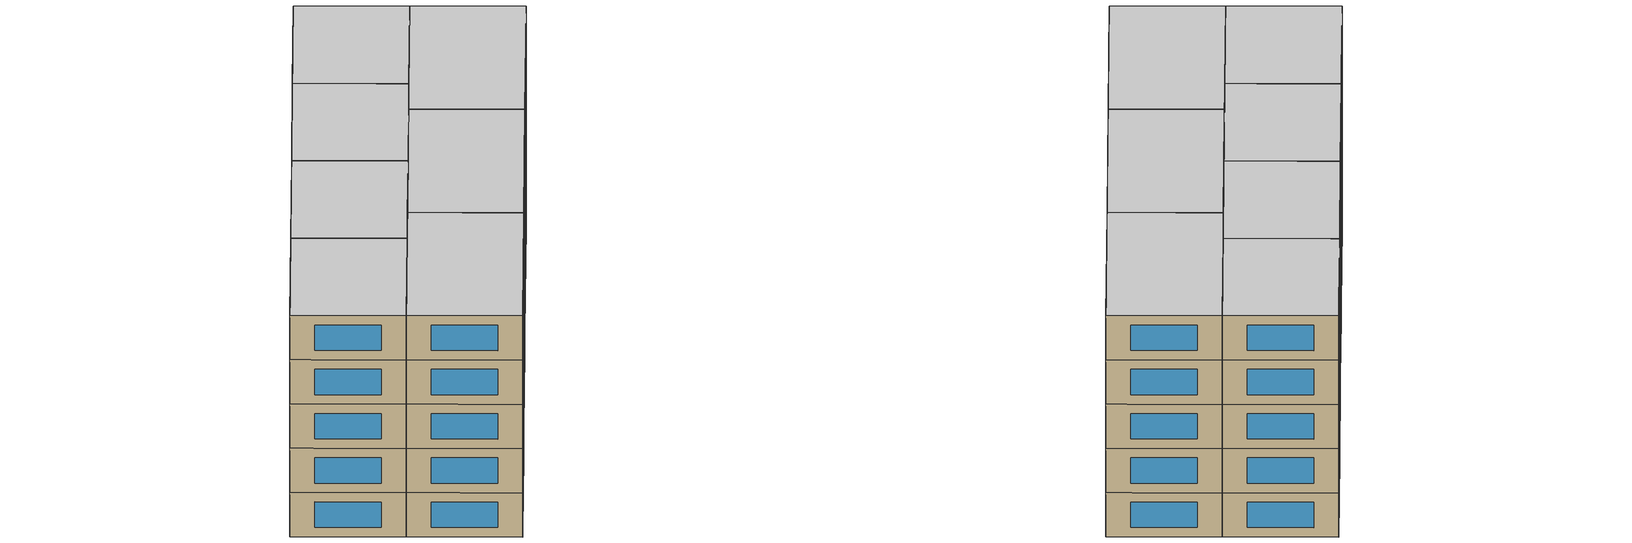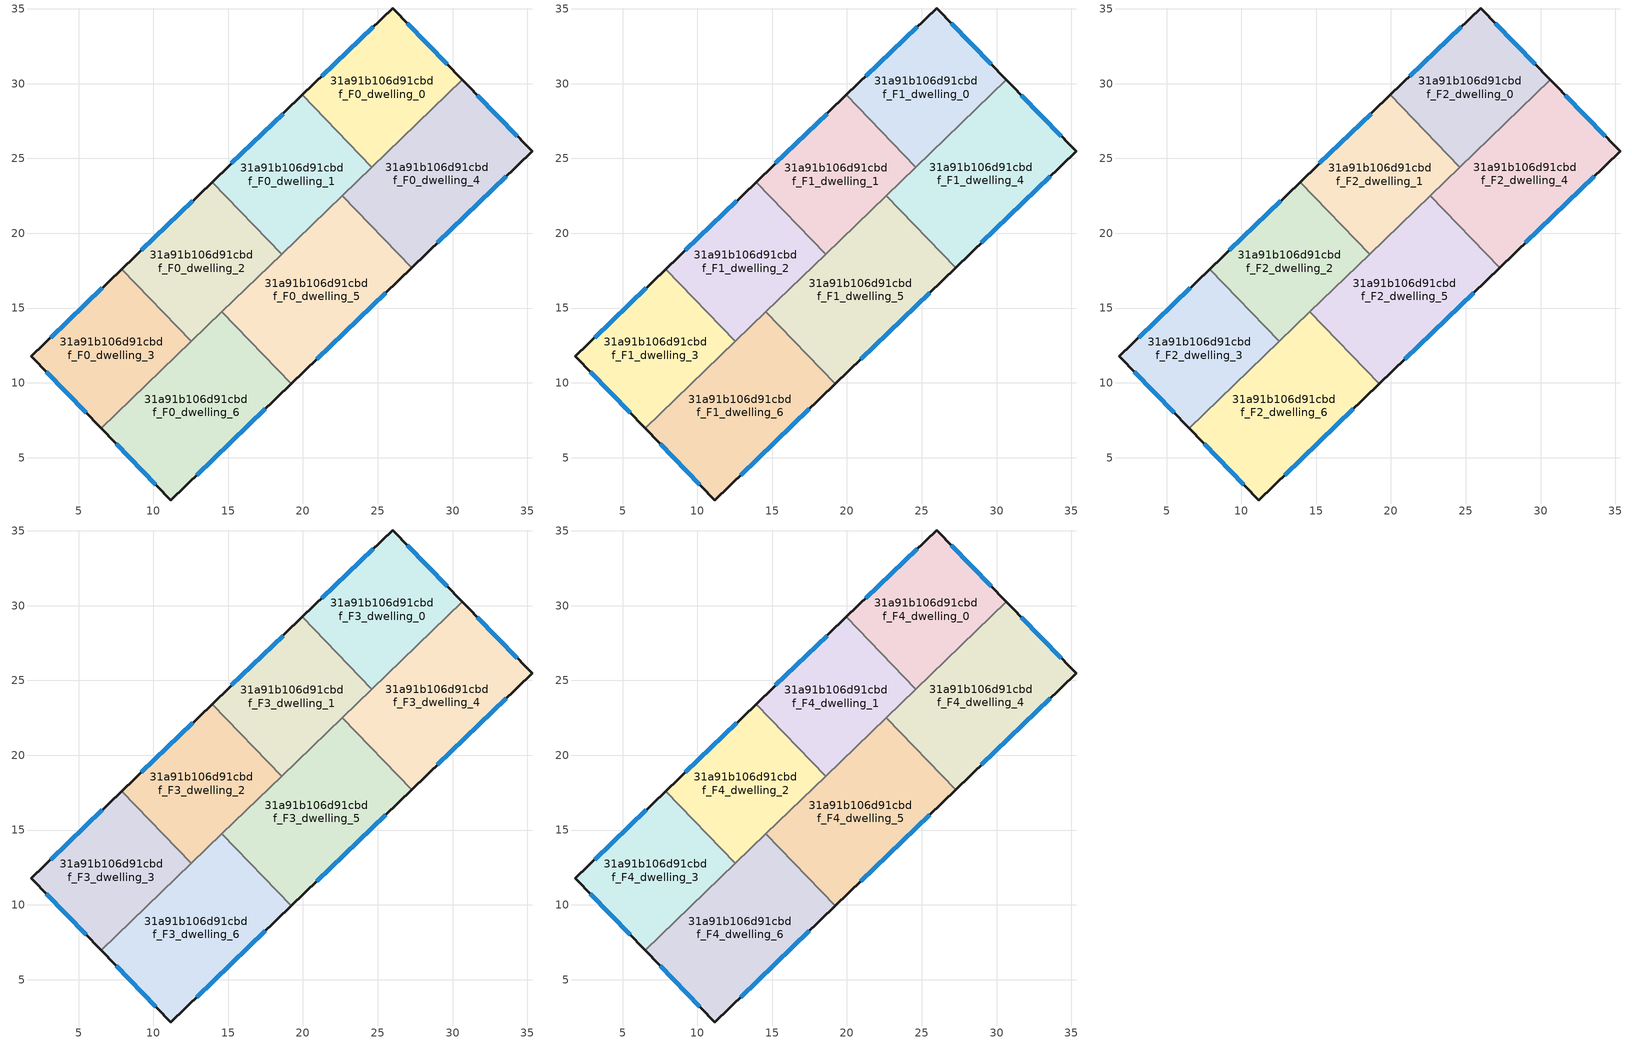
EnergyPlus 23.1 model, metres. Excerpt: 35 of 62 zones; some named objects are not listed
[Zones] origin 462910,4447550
31a91b106d91cbdf_F0_dwelling_0
 floor ground (EU_floor_Construction): 25.99,35.06 30.66,30.26 24.61,24.43 19.96,29.25 z0
 wall outside (EU_wall_Construction): 30.66,30.26 25.99,35.06 19.96,29.25 z0:3
 wall to 31a91b106d91cbdf_F0_dwelling_1 (EU_wall_Construction): 19.96,29.25 24.61,24.43 z0:3
 wall to 31a91b106d91cbdf_F0_dwelling_4 (EU_wall_Construction): 24.61,24.43 30.66,30.26 z0:3
 window (EU_Window_Construction): 29.66,31.29 26.99,34.03 / 24.7,33.81 21.25,30.49 z0.64:2.36
31a91b106d91cbdf_F0_dwelling_1
 floor ground (EU_floor_Construction): 19.96,29.25 24.61,24.43 18.57,18.61 13.92,23.42 z0
 wall outside (EU_wall_Construction): 19.96,29.25 13.92,23.42 z0:3
 wall to 31a91b106d91cbdf_F0_dwelling_2 (EU_wall_Construction): 13.92,23.42 18.57,18.61 z0:3
 wall to 31a91b106d91cbdf_F0_dwelling_5 (EU_wall_Construction): 18.57,18.61 22.61,22.51 z0:3
 wall to 31a91b106d91cbdf_F0_dwelling_4 (EU_wall_Construction): 22.61,22.51 24.61,24.43 z0:3
 window (EU_Window_Construction): 18.67,28 15.21,24.67 z0.64:2.36
31a91b106d91cbdf_F0_dwelling_2
 floor ground (EU_floor_Construction): 13.92,23.42 18.57,18.61 12.53,12.78 7.88,17.6 z0
 wall outside (EU_wall_Construction): 13.92,23.42 7.88,17.6 z0:3
 wall to 31a91b106d91cbdf_F0_dwelling_3 (EU_wall_Construction): 7.88,17.6 12.53,12.78 z0:3
 wall to 31a91b106d91cbdf_F0_dwelling_6 (EU_wall_Construction): 12.53,12.78 14.56,14.74 z0:3
 wall to 31a91b106d91cbdf_F0_dwelling_5 (EU_wall_Construction): 14.56,14.74 18.57,18.61 z0:3
 window (EU_Window_Construction): 12.63,22.18 9.18,18.85 z0.64:2.36
31a91b106d91cbdf_F0_dwelling_3
 floor ground (EU_floor_Construction): 7.88,17.6 12.53,12.78 6.5,6.97 1.84,11.77 z0
 wall outside (EU_wall_Construction): 7.88,17.6 1.84,11.77 6.5,6.97 z0:3
 wall to 31a91b106d91cbdf_F0_dwelling_6 (EU_wall_Construction): 6.5,6.97 12.53,12.78 z0:3
 window (EU_Window_Construction): 2.84,10.74 5.5,8 / 6.59,16.35 3.13,13.02 z0.64:2.36
31a91b106d91cbdf_F0_dwelling_4
 floor ground (EU_floor_Construction): 30.66,30.26 35.32,25.47 27.26,17.69 22.61,22.51 z0
 wall outside (EU_wall_Construction): 27.26,17.69 35.32,25.47 30.66,30.26 z0:3
 wall to 31a91b106d91cbdf_F0_dwelling_5 (EU_wall_Construction): 22.61,22.51 27.26,17.69 z0:3
 window (EU_Window_Construction): 34.32,26.5 31.65,29.24 / 28.99,19.36 33.6,23.8 z0.64:2.36
31a91b106d91cbdf_F0_dwelling_5
 floor ground (EU_floor_Construction): 22.61,22.51 27.26,17.69 19.21,9.92 14.56,14.74 z0
 wall outside (EU_wall_Construction): 19.21,9.92 27.26,17.69 z0:3
 wall to 31a91b106d91cbdf_F0_dwelling_6 (EU_wall_Construction): 14.56,14.74 19.21,9.92 z0:3
 window (EU_Window_Construction): 20.93,11.59 25.54,16.03 z0.64:2.36
31a91b106d91cbdf_F0_dwelling_6
 floor ground (EU_floor_Construction): 14.56,14.74 19.21,9.92 11.16,2.17 6.5,6.97 z0
 wall outside (EU_wall_Construction): 6.5,6.97 11.16,2.17 19.21,9.92 z0:3
 window (EU_Window_Construction): 12.89,3.83 17.49,8.26 / 7.5,5.94 10.17,3.19 z0.64:2.36
31a91b106d91cbdf_F1_dwelling_0
 floor to 31a91b106d91cbdf_F0_dwelling_0 (EU_floor_Construction): 25.99,35.06 30.66,30.26 24.61,24.43 19.96,29.25 z3
 wall outside (EU_wall_Construction): 30.66,30.26 25.99,35.06 19.96,29.25 z3:6
 wall to 31a91b106d91cbdf_F1_dwelling_1 (EU_wall_Construction): 19.96,29.25 24.61,24.43 z3:6
 wall to 31a91b106d91cbdf_F1_dwelling_4 (EU_wall_Construction): 24.61,24.43 30.66,30.26 z3:6
 window (EU_Window_Construction): 29.66,31.29 26.99,34.03 / 24.7,33.81 21.25,30.49 z3.64:5.36
31a91b106d91cbdf_F1_dwelling_1
 floor to 31a91b106d91cbdf_F0_dwelling_1 (EU_floor_Construction): 19.96,29.25 24.61,24.43 18.57,18.61 13.92,23.42 z3
 wall outside (EU_wall_Construction): 19.96,29.25 13.92,23.42 z3:6
 wall to 31a91b106d91cbdf_F1_dwelling_2 (EU_wall_Construction): 13.92,23.42 18.57,18.61 z3:6
 wall to 31a91b106d91cbdf_F1_dwelling_5 (EU_wall_Construction): 18.57,18.61 22.61,22.51 z3:6
 wall to 31a91b106d91cbdf_F1_dwelling_4 (EU_wall_Construction): 22.61,22.51 24.61,24.43 z3:6
 window (EU_Window_Construction): 18.67,28 15.21,24.67 z3.64:5.36
31a91b106d91cbdf_F1_dwelling_2
 floor to 31a91b106d91cbdf_F0_dwelling_2 (EU_floor_Construction): 13.92,23.42 18.57,18.61 12.53,12.78 7.88,17.6 z3
 wall outside (EU_wall_Construction): 13.92,23.42 7.88,17.6 z3:6
 wall to 31a91b106d91cbdf_F1_dwelling_3 (EU_wall_Construction): 7.88,17.6 12.53,12.78 z3:6
 wall to 31a91b106d91cbdf_F1_dwelling_6 (EU_wall_Construction): 12.53,12.78 14.56,14.74 z3:6
 wall to 31a91b106d91cbdf_F1_dwelling_5 (EU_wall_Construction): 14.56,14.74 18.57,18.61 z3:6
 window (EU_Window_Construction): 12.63,22.18 9.18,18.85 z3.64:5.36
31a91b106d91cbdf_F1_dwelling_3
 floor to 31a91b106d91cbdf_F0_dwelling_3 (EU_floor_Construction): 7.88,17.6 12.53,12.78 6.5,6.97 1.84,11.77 z3
 wall outside (EU_wall_Construction): 7.88,17.6 1.84,11.77 6.5,6.97 z3:6
 wall to 31a91b106d91cbdf_F1_dwelling_6 (EU_wall_Construction): 6.5,6.97 12.53,12.78 z3:6
 window (EU_Window_Construction): 2.84,10.74 5.5,8 / 6.59,16.35 3.13,13.02 z3.64:5.36
31a91b106d91cbdf_F1_dwelling_4
 floor to 31a91b106d91cbdf_F0_dwelling_4 (EU_floor_Construction): 30.66,30.26 35.32,25.47 27.26,17.69 22.61,22.51 z3
 wall outside (EU_wall_Construction): 27.26,17.69 35.32,25.47 30.66,30.26 z3:6
 wall to 31a91b106d91cbdf_F1_dwelling_5 (EU_wall_Construction): 22.61,22.51 27.26,17.69 z3:6
 window (EU_Window_Construction): 34.32,26.5 31.65,29.24 / 28.99,19.36 33.6,23.8 z3.64:5.36
31a91b106d91cbdf_F1_dwelling_5
 floor to 31a91b106d91cbdf_F0_dwelling_5 (EU_floor_Construction): 22.61,22.51 27.26,17.69 19.21,9.92 14.56,14.74 z3
 wall outside (EU_wall_Construction): 19.21,9.92 27.26,17.69 z3:6
 wall to 31a91b106d91cbdf_F1_dwelling_6 (EU_wall_Construction): 14.56,14.74 19.21,9.92 z3:6
 window (EU_Window_Construction): 20.93,11.59 25.54,16.03 z3.64:5.36
31a91b106d91cbdf_F1_dwelling_6
 floor to 31a91b106d91cbdf_F0_dwelling_6 (EU_floor_Construction): 14.56,14.74 19.21,9.92 11.16,2.17 6.5,6.97 z3
 wall outside (EU_wall_Construction): 6.5,6.97 11.16,2.17 19.21,9.92 z3:6
 window (EU_Window_Construction): 12.89,3.83 17.49,8.26 / 7.5,5.94 10.17,3.19 z3.64:5.36
31a91b106d91cbdf_F2_dwelling_0
 floor to 31a91b106d91cbdf_F1_dwelling_0 (EU_floor_Construction): 25.99,35.06 30.66,30.26 24.61,24.43 19.96,29.25 z6
 wall outside (EU_wall_Construction): 30.66,30.26 25.99,35.06 19.96,29.25 z6:9
 wall to 31a91b106d91cbdf_F2_dwelling_1 (EU_wall_Construction): 19.96,29.25 24.61,24.43 z6:9
 wall to 31a91b106d91cbdf_F2_dwelling_4 (EU_wall_Construction): 24.61,24.43 30.66,30.26 z6:9
 window (EU_Window_Construction): 29.66,31.29 26.99,34.03 / 24.7,33.81 21.25,30.49 z6.64:8.36
31a91b106d91cbdf_F2_dwelling_1
 floor to 31a91b106d91cbdf_F1_dwelling_1 (EU_floor_Construction): 19.96,29.25 24.61,24.43 18.57,18.61 13.92,23.42 z6
 wall outside (EU_wall_Construction): 19.96,29.25 13.92,23.42 z6:9
 wall to 31a91b106d91cbdf_F2_dwelling_2 (EU_wall_Construction): 13.92,23.42 18.57,18.61 z6:9
 wall to 31a91b106d91cbdf_F2_dwelling_5 (EU_wall_Construction): 18.57,18.61 22.61,22.51 z6:9
 wall to 31a91b106d91cbdf_F2_dwelling_4 (EU_wall_Construction): 22.61,22.51 24.61,24.43 z6:9
 window (EU_Window_Construction): 18.67,28 15.21,24.67 z6.64:8.36
31a91b106d91cbdf_F2_dwelling_2
 floor to 31a91b106d91cbdf_F1_dwelling_2 (EU_floor_Construction): 13.92,23.42 18.57,18.61 12.53,12.78 7.88,17.6 z6
 wall outside (EU_wall_Construction): 13.92,23.42 7.88,17.6 z6:9
 wall to 31a91b106d91cbdf_F2_dwelling_3 (EU_wall_Construction): 7.88,17.6 12.53,12.78 z6:9
 wall to 31a91b106d91cbdf_F2_dwelling_6 (EU_wall_Construction): 12.53,12.78 14.56,14.74 z6:9
 wall to 31a91b106d91cbdf_F2_dwelling_5 (EU_wall_Construction): 14.56,14.74 18.57,18.61 z6:9
 window (EU_Window_Construction): 12.63,22.18 9.18,18.85 z6.64:8.36
31a91b106d91cbdf_F2_dwelling_3
 floor to 31a91b106d91cbdf_F1_dwelling_3 (EU_floor_Construction): 7.88,17.6 12.53,12.78 6.5,6.97 1.84,11.77 z6
 wall outside (EU_wall_Construction): 7.88,17.6 1.84,11.77 6.5,6.97 z6:9
 wall to 31a91b106d91cbdf_F2_dwelling_6 (EU_wall_Construction): 6.5,6.97 12.53,12.78 z6:9
 window (EU_Window_Construction): 2.84,10.74 5.5,8 / 6.59,16.35 3.13,13.02 z6.64:8.36
31a91b106d91cbdf_F2_dwelling_4
 floor to 31a91b106d91cbdf_F1_dwelling_4 (EU_floor_Construction): 30.66,30.26 35.32,25.47 27.26,17.69 22.61,22.51 z6
 wall outside (EU_wall_Construction): 27.26,17.69 35.32,25.47 30.66,30.26 z6:9
 wall to 31a91b106d91cbdf_F2_dwelling_5 (EU_wall_Construction): 22.61,22.51 27.26,17.69 z6:9
 window (EU_Window_Construction): 34.32,26.5 31.65,29.24 / 28.99,19.36 33.6,23.8 z6.64:8.36
31a91b106d91cbdf_F2_dwelling_5
 floor to 31a91b106d91cbdf_F1_dwelling_5 (EU_floor_Construction): 22.61,22.51 27.26,17.69 19.21,9.92 14.56,14.74 z6
 wall outside (EU_wall_Construction): 19.21,9.92 27.26,17.69 z6:9
 wall to 31a91b106d91cbdf_F2_dwelling_6 (EU_wall_Construction): 14.56,14.74 19.21,9.92 z6:9
 window (EU_Window_Construction): 20.93,11.59 25.54,16.03 z6.64:8.36
31a91b106d91cbdf_F2_dwelling_6
 floor to 31a91b106d91cbdf_F1_dwelling_6 (EU_floor_Construction): 14.56,14.74 19.21,9.92 11.16,2.17 6.5,6.97 z6
 wall outside (EU_wall_Construction): 6.5,6.97 11.16,2.17 19.21,9.92 z6:9
 window (EU_Window_Construction): 12.89,3.83 17.49,8.26 / 7.5,5.94 10.17,3.19 z6.64:8.36
31a91b106d91cbdf_F3_dwelling_0
 floor to 31a91b106d91cbdf_F2_dwelling_0 (EU_floor_Construction): 25.99,35.06 30.66,30.26 24.61,24.43 19.96,29.25 z9
 wall outside (EU_wall_Construction): 30.66,30.26 25.99,35.06 19.96,29.25 z9:12
 wall to 31a91b106d91cbdf_F3_dwelling_1 (EU_wall_Construction): 19.96,29.25 24.61,24.43 z9:12
 wall to 31a91b106d91cbdf_F3_dwelling_4 (EU_wall_Construction): 24.61,24.43 30.66,30.26 z9:12
 window (EU_Window_Construction): 29.66,31.29 26.99,34.03 / 24.7,33.81 21.25,30.49 z9.64:11.36
31a91b106d91cbdf_F3_dwelling_1
 floor to 31a91b106d91cbdf_F2_dwelling_1 (EU_floor_Construction): 19.96,29.25 24.61,24.43 18.57,18.61 13.92,23.42 z9
 wall outside (EU_wall_Construction): 19.96,29.25 13.92,23.42 z9:12
 wall to 31a91b106d91cbdf_F3_dwelling_2 (EU_wall_Construction): 13.92,23.42 18.57,18.61 z9:12
 wall to 31a91b106d91cbdf_F3_dwelling_5 (EU_wall_Construction): 18.57,18.61 22.61,22.51 z9:12
 wall to 31a91b106d91cbdf_F3_dwelling_4 (EU_wall_Construction): 22.61,22.51 24.61,24.43 z9:12
 window (EU_Window_Construction): 18.67,28 15.21,24.67 z9.64:11.36
31a91b106d91cbdf_F3_dwelling_2
 floor to 31a91b106d91cbdf_F2_dwelling_2 (EU_floor_Construction): 13.92,23.42 18.57,18.61 12.53,12.78 7.88,17.6 z9
 wall outside (EU_wall_Construction): 13.92,23.42 7.88,17.6 z9:12
 wall to 31a91b106d91cbdf_F3_dwelling_3 (EU_wall_Construction): 7.88,17.6 12.53,12.78 z9:12
 wall to 31a91b106d91cbdf_F3_dwelling_6 (EU_wall_Construction): 12.53,12.78 14.56,14.74 z9:12
 wall to 31a91b106d91cbdf_F3_dwelling_5 (EU_wall_Construction): 14.56,14.74 18.57,18.61 z9:12
 window (EU_Window_Construction): 12.63,22.18 9.18,18.85 z9.64:11.36
31a91b106d91cbdf_F3_dwelling_3
 floor to 31a91b106d91cbdf_F2_dwelling_3 (EU_floor_Construction): 7.88,17.6 12.53,12.78 6.5,6.97 1.84,11.77 z9
 wall outside (EU_wall_Construction): 7.88,17.6 1.84,11.77 6.5,6.97 z9:12
 wall to 31a91b106d91cbdf_F3_dwelling_6 (EU_wall_Construction): 6.5,6.97 12.53,12.78 z9:12
 window (EU_Window_Construction): 2.84,10.74 5.5,8 / 6.59,16.35 3.13,13.02 z9.64:11.36
31a91b106d91cbdf_F3_dwelling_4
 floor to 31a91b106d91cbdf_F2_dwelling_4 (EU_floor_Construction): 30.66,30.26 35.32,25.47 27.26,17.69 22.61,22.51 z9
 wall outside (EU_wall_Construction): 27.26,17.69 35.32,25.47 30.66,30.26 z9:12
 wall to 31a91b106d91cbdf_F3_dwelling_5 (EU_wall_Construction): 22.61,22.51 27.26,17.69 z9:12
 window (EU_Window_Construction): 34.32,26.5 31.65,29.24 / 28.99,19.36 33.6,23.8 z9.64:11.36
31a91b106d91cbdf_F3_dwelling_5
 floor to 31a91b106d91cbdf_F2_dwelling_5 (EU_floor_Construction): 22.61,22.51 27.26,17.69 19.21,9.92 14.56,14.74 z9
 wall outside (EU_wall_Construction): 19.21,9.92 27.26,17.69 z9:12
 wall to 31a91b106d91cbdf_F3_dwelling_6 (EU_wall_Construction): 14.56,14.74 19.21,9.92 z9:12
 window (EU_Window_Construction): 20.93,11.59 25.54,16.03 z9.64:11.36
31a91b106d91cbdf_F3_dwelling_6
 floor to 31a91b106d91cbdf_F2_dwelling_6 (EU_floor_Construction): 14.56,14.74 19.21,9.92 11.16,2.17 6.5,6.97 z9
 wall outside (EU_wall_Construction): 6.5,6.97 11.16,2.17 19.21,9.92 z9:12
 window (EU_Window_Construction): 12.89,3.83 17.49,8.26 / 7.5,5.94 10.17,3.19 z9.64:11.36
31a91b106d91cbdf_F4_dwelling_0
 floor to 31a91b106d91cbdf_F3_dwelling_0 (EU_floor_Construction): 25.99,35.06 30.66,30.26 24.61,24.43 19.96,29.25 z12
 wall outside (EU_wall_Construction): 30.66,30.26 25.99,35.06 19.96,29.25 z12:15
 wall to 31a91b106d91cbdf_F4_dwelling_1 (EU_wall_Construction): 19.96,29.25 24.61,24.43 z12:15
 wall to 31a91b106d91cbdf_F4_dwelling_4 (EU_wall_Construction): 24.61,24.43 30.66,30.26 z12:15
 window (EU_Window_Construction): 29.66,31.29 26.99,34.03 / 24.7,33.81 21.25,30.49 z12.64:14.36
 ceiling to 31a91b106d91cbdf_F5_dwelling_0 (EU_floor_Construction): 30.66,30.26 25.99,35.06 19.96,29.25 24.61,24.43 z15
31a91b106d91cbdf_F4_dwelling_1
 floor to 31a91b106d91cbdf_F3_dwelling_1 (EU_floor_Construction): 19.96,29.25 24.61,24.43 18.57,18.61 13.92,23.42 z12
 wall outside (EU_wall_Construction): 19.96,29.25 13.92,23.42 z12:15
 wall to 31a91b106d91cbdf_F4_dwelling_2 (EU_wall_Construction): 13.92,23.42 18.57,18.61 z12:15
 wall to 31a91b106d91cbdf_F4_dwelling_5 (EU_wall_Construction): 18.57,18.61 22.61,22.51 z12:15
 wall to 31a91b106d91cbdf_F4_dwelling_4 (EU_wall_Construction): 22.61,22.51 24.61,24.43 z12:15
 window (EU_Window_Construction): 18.67,28 15.21,24.67 z12.64:14.36
 ceiling to 31a91b106d91cbdf_F5_dwelling_1 (EU_floor_Construction): 24.61,24.43 19.96,29.25 13.92,23.42 18.57,18.61 z15
31a91b106d91cbdf_F4_dwelling_2
 floor to 31a91b106d91cbdf_F3_dwelling_2 (EU_floor_Construction): 13.92,23.42 18.57,18.61 12.53,12.78 7.88,17.6 z12
 wall outside (EU_wall_Construction): 13.92,23.42 7.88,17.6 z12:15
 wall to 31a91b106d91cbdf_F4_dwelling_3 (EU_wall_Construction): 7.88,17.6 12.53,12.78 z12:15
 wall to 31a91b106d91cbdf_F4_dwelling_6 (EU_wall_Construction): 12.53,12.78 14.56,14.74 z12:15
 wall to 31a91b106d91cbdf_F4_dwelling_5 (EU_wall_Construction): 14.56,14.74 18.57,18.61 z12:15
 window (EU_Window_Construction): 12.63,22.18 9.18,18.85 z12.64:14.36
 ceiling to 31a91b106d91cbdf_F5_dwelling_2 (EU_floor_Construction): 18.57,18.61 13.92,23.42 7.88,17.6 12.53,12.78 z15
31a91b106d91cbdf_F4_dwelling_3
 floor to 31a91b106d91cbdf_F3_dwelling_3 (EU_floor_Construction): 7.88,17.6 12.53,12.78 6.5,6.97 1.84,11.77 z12
 wall outside (EU_wall_Construction): 7.88,17.6 1.84,11.77 6.5,6.97 z12:15
 wall to 31a91b106d91cbdf_F4_dwelling_6 (EU_wall_Construction): 6.5,6.97 12.53,12.78 z12:15
 window (EU_Window_Construction): 2.84,10.74 5.5,8 / 6.59,16.35 3.13,13.02 z12.64:14.36
 ceiling to 31a91b106d91cbdf_F5_dwelling_3 (EU_floor_Construction): 12.53,12.78 7.88,17.6 1.84,11.77 6.5,6.97 z15
31a91b106d91cbdf_F4_dwelling_4
 floor to 31a91b106d91cbdf_F3_dwelling_4 (EU_floor_Construction): 30.66,30.26 35.32,25.47 27.26,17.69 22.61,22.51 z12
 wall outside (EU_wall_Construction): 27.26,17.69 35.32,25.47 30.66,30.26 z12:15
 wall to 31a91b106d91cbdf_F4_dwelling_5 (EU_wall_Construction): 22.61,22.51 27.26,17.69 z12:15
 window (EU_Window_Construction): 34.32,26.5 31.65,29.24 / 28.99,19.36 33.6,23.8 z12.64:14.36
 ceiling to 31a91b106d91cbdf_F5_dwelling_4 (EU_floor_Construction): 35.32,25.47 30.66,30.26 22.61,22.51 27.26,17.69 z15
31a91b106d91cbdf_F4_dwelling_5
 floor to 31a91b106d91cbdf_F3_dwelling_5 (EU_floor_Construction): 22.61,22.51 27.26,17.69 19.21,9.92 14.56,14.74 z12
 wall outside (EU_wall_Construction): 19.21,9.92 27.26,17.69 z12:15
 wall to 31a91b106d91cbdf_F4_dwelling_6 (EU_wall_Construction): 14.56,14.74 19.21,9.92 z12:15
 window (EU_Window_Construction): 20.93,11.59 25.54,16.03 z12.64:14.36
 ceiling to 31a91b106d91cbdf_F5_dwelling_5 (EU_floor_Construction): 27.26,17.69 22.61,22.51 14.56,14.74 19.21,9.92 z15
31a91b106d91cbdf_F4_dwelling_6
 floor to 31a91b106d91cbdf_F3_dwelling_6 (EU_floor_Construction): 14.56,14.74 19.21,9.92 11.16,2.17 6.5,6.97 z12
 wall outside (EU_wall_Construction): 6.5,6.97 11.16,2.17 19.21,9.92 z12:15
 window (EU_Window_Construction): 12.89,3.83 17.49,8.26 / 7.5,5.94 10.17,3.19 z12.64:14.36
 ceiling to 31a91b106d91cbdf_F5_dwelling_6 (EU_floor_Construction): 19.21,9.92 14.56,14.74 6.5,6.97 11.16,2.17 z15
[Building]
EU S2 Campaign: North Axis=0; Terrain=City; Solar Distribution=FullExterior
[Site:Location]
Yerevan-Zvartnots.Intl.AP: Latitude=40.15; Longitude=44.383; Time Zone=4; Elevation=854
[SizingPeriod:WeatherFileDays]
AnnualSizingPeriod: Begin Month=1; Begin Day of Month=1; End Month=12; End Day of Month=31; Day of Week for Start Day=Monday; Use Weather File Daylight Saving Period=No; Use Weather File Rain and Snow Indicators=No
[MATERIAL]
EU_InternalMass_Material: Roughness=MediumRough; Thickness=0.1; Conductivity=1; Density=1800; Specific Heat=900; Thermal Absorptance=0.9; Solar Absorptance=0.7; Visible Absorptance=0.7
[MATERIAL:NOMASS] Roughness=MediumRough; Thermal Absorptance=0.9; Solar Absorptance=0.7; Visible Absorptance=0.7
Name | Thermal Resistance
EU_wall_NoMass | 1.05043
EU_floor_NoMass | 0.478065
[WINDOWMATERIAL:SIMPLEGLAZINGSYSTEM]
EU_Window_SimpleGlazing: UFactor=2.5566; Solar Heat Gain Coefficient=0.75; Visible Transmittance=0.75
[CONSTRUCTION]
EU_wall_Construction: EU_wall_NoMass
EU_floor_Construction: EU_floor_NoMass
EU_Window_Construction: EU_Window_SimpleGlazing
EU_InternalMass_Construction: EU_InternalMass_Material
[ZONE] Type=1; Multiplier=1; Ceiling Height=autocalculate; Floor Area=autocalculate; Part of Total Floor Area=Yes
Name | Volume
31a91b106d91cbdf_F0_dwelling_0; 31a91b106d91cbdf_F1_dwelling_0; 31a91b106d91cbdf_F2_dwelling_0; 31a91b106d91cbdf_F3_dwelling_0; 31a91b106d91cbdf_F4_dwelling_0 | 168.441
31a91b106d91cbdf_F0_dwelling_1; 31a91b106d91cbdf_F1_dwelling_1; 31a91b106d91cbdf_F2_dwelling_1; 31a91b106d91cbdf_F3_dwelling_1; 31a91b106d91cbdf_F4_dwelling_1 | 168.464
31a91b106d91cbdf_F0_dwelling_2; 31a91b106d91cbdf_F1_dwelling_2; 31a91b106d91cbdf_F2_dwelling_2; 31a91b106d91cbdf_F3_dwelling_2; 31a91b106d91cbdf_F4_dwelling_2 | 168.437
31a91b106d91cbdf_F0_dwelling_3; 31a91b106d91cbdf_F1_dwelling_3; 31a91b106d91cbdf_F2_dwelling_3; 31a91b106d91cbdf_F3_dwelling_3; 31a91b106d91cbdf_F4_dwelling_3 | 168.448
31a91b106d91cbdf_F0_dwelling_4; 31a91b106d91cbdf_F1_dwelling_4; 31a91b106d91cbdf_F2_dwelling_4; 31a91b106d91cbdf_F3_dwelling_4; 31a91b106d91cbdf_F4_dwelling_4 | 224.611
31a91b106d91cbdf_F0_dwelling_5; 31a91b106d91cbdf_F1_dwelling_5; 31a91b106d91cbdf_F2_dwelling_5; 31a91b106d91cbdf_F3_dwelling_5; 31a91b106d91cbdf_F4_dwelling_5 | 224.616
31a91b106d91cbdf_F0_dwelling_6; 31a91b106d91cbdf_F1_dwelling_6; 31a91b106d91cbdf_F2_dwelling_6; 31a91b106d91cbdf_F3_dwelling_6; 31a91b106d91cbdf_F4_dwelling_6 | 224.599
[INTERNALMASS] Construction=EU_InternalMass_Construction
Name | Zone or ZoneList | Surface Area
31a91b106d91cbdf_F0_dwelling_0_EU_InternalMass | 31a91b106d91cbdf_F0_dwelling_0 | 56.147
31a91b106d91cbdf_F0_dwelling_1_EU_InternalMass | 31a91b106d91cbdf_F0_dwelling_1 | 56.1547
31a91b106d91cbdf_F0_dwelling_2_EU_InternalMass | 31a91b106d91cbdf_F0_dwelling_2 | 56.1457
31a91b106d91cbdf_F0_dwelling_3_EU_InternalMass | 31a91b106d91cbdf_F0_dwelling_3 | 56.1494
31a91b106d91cbdf_F0_dwelling_4_EU_InternalMass | 31a91b106d91cbdf_F0_dwelling_4 | 74.8705
31a91b106d91cbdf_F0_dwelling_5_EU_InternalMass | 31a91b106d91cbdf_F0_dwelling_5 | 74.872
31a91b106d91cbdf_F0_dwelling_6_EU_InternalMass | 31a91b106d91cbdf_F0_dwelling_6 | 74.8665
31a91b106d91cbdf_F1_dwelling_0_EU_InternalMass | 31a91b106d91cbdf_F1_dwelling_0 | 56.147
31a91b106d91cbdf_F1_dwelling_1_EU_InternalMass | 31a91b106d91cbdf_F1_dwelling_1 | 56.1547
31a91b106d91cbdf_F1_dwelling_2_EU_InternalMass | 31a91b106d91cbdf_F1_dwelling_2 | 56.1457
31a91b106d91cbdf_F1_dwelling_3_EU_InternalMass | 31a91b106d91cbdf_F1_dwelling_3 | 56.1494
31a91b106d91cbdf_F1_dwelling_4_EU_InternalMass | 31a91b106d91cbdf_F1_dwelling_4 | 74.8705
31a91b106d91cbdf_F1_dwelling_5_EU_InternalMass | 31a91b106d91cbdf_F1_dwelling_5 | 74.872
31a91b106d91cbdf_F1_dwelling_6_EU_InternalMass | 31a91b106d91cbdf_F1_dwelling_6 | 74.8665
31a91b106d91cbdf_F2_dwelling_0_EU_InternalMass | 31a91b106d91cbdf_F2_dwelling_0 | 56.147
31a91b106d91cbdf_F2_dwelling_1_EU_InternalMass | 31a91b106d91cbdf_F2_dwelling_1 | 56.1547
31a91b106d91cbdf_F2_dwelling_2_EU_InternalMass | 31a91b106d91cbdf_F2_dwelling_2 | 56.1457
31a91b106d91cbdf_F2_dwelling_3_EU_InternalMass | 31a91b106d91cbdf_F2_dwelling_3 | 56.1494
31a91b106d91cbdf_F2_dwelling_4_EU_InternalMass | 31a91b106d91cbdf_F2_dwelling_4 | 74.8705
31a91b106d91cbdf_F2_dwelling_5_EU_InternalMass | 31a91b106d91cbdf_F2_dwelling_5 | 74.872
31a91b106d91cbdf_F2_dwelling_6_EU_InternalMass | 31a91b106d91cbdf_F2_dwelling_6 | 74.8665
31a91b106d91cbdf_F3_dwelling_0_EU_InternalMass | 31a91b106d91cbdf_F3_dwelling_0 | 56.147
31a91b106d91cbdf_F3_dwelling_1_EU_InternalMass | 31a91b106d91cbdf_F3_dwelling_1 | 56.1547
31a91b106d91cbdf_F3_dwelling_2_EU_InternalMass | 31a91b106d91cbdf_F3_dwelling_2 | 56.1457
31a91b106d91cbdf_F3_dwelling_3_EU_InternalMass | 31a91b106d91cbdf_F3_dwelling_3 | 56.1494
31a91b106d91cbdf_F3_dwelling_4_EU_InternalMass | 31a91b106d91cbdf_F3_dwelling_4 | 74.8705
31a91b106d91cbdf_F3_dwelling_5_EU_InternalMass | 31a91b106d91cbdf_F3_dwelling_5 | 74.872
31a91b106d91cbdf_F3_dwelling_6_EU_InternalMass | 31a91b106d91cbdf_F3_dwelling_6 | 74.8665
31a91b106d91cbdf_F4_dwelling_0_EU_InternalMass | 31a91b106d91cbdf_F4_dwelling_0 | 56.147
31a91b106d91cbdf_F4_dwelling_1_EU_InternalMass | 31a91b106d91cbdf_F4_dwelling_1 | 56.1547
31a91b106d91cbdf_F4_dwelling_2_EU_InternalMass | 31a91b106d91cbdf_F4_dwelling_2 | 56.1457
31a91b106d91cbdf_F4_dwelling_3_EU_InternalMass | 31a91b106d91cbdf_F4_dwelling_3 | 56.1494
31a91b106d91cbdf_F4_dwelling_4_EU_InternalMass | 31a91b106d91cbdf_F4_dwelling_4 | 74.8705
31a91b106d91cbdf_F4_dwelling_5_EU_InternalMass | 31a91b106d91cbdf_F4_dwelling_5 | 74.872
31a91b106d91cbdf_F4_dwelling_6_EU_InternalMass | 31a91b106d91cbdf_F4_dwelling_6 | 74.8665
[OTHEREQUIPMENT] Fuel Type=Electricity; Design Level Calculation Method=Watts/Area; Power per Zone Floor Area=1; Fraction Latent=0; Fraction Radiant=0; Fraction Lost=0; Carbon Dioxide Generation Rate=0; EndUse Subcategory=EU_Step8_InternalGains
Name | Zone or ZoneList or Space or SpaceList | Schedule
EU_Step8_InternalGain_31a91b106d91cbdf_F0_dwelling_0_f000 | 31a91b106d91cbdf_F0_dwelling_0 | EU_Step8_GainSchedule_31a91b106d91cbdf_F0_dwelling_0_f000
EU_Step8_InternalGain_31a91b106d91cbdf_F0_dwelling_1_f000 | 31a91b106d91cbdf_F0_dwelling_1 | EU_Step8_GainSchedule_31a91b106d91cbdf_F0_dwelling_1_f000
EU_Step8_InternalGain_31a91b106d91cbdf_F0_dwelling_2_f000 | 31a91b106d91cbdf_F0_dwelling_2 | EU_Step8_GainSchedule_31a91b106d91cbdf_F0_dwelling_2_f000
EU_Step8_InternalGain_31a91b106d91cbdf_F0_dwelling_3_f000 | 31a91b106d91cbdf_F0_dwelling_3 | EU_Step8_GainSchedule_31a91b106d91cbdf_F0_dwelling_3_f000
EU_Step8_InternalGain_31a91b106d91cbdf_F0_dwelling_4_f000 | 31a91b106d91cbdf_F0_dwelling_4 | EU_Step8_GainSchedule_31a91b106d91cbdf_F0_dwelling_4_f000
EU_Step8_InternalGain_31a91b106d91cbdf_F0_dwelling_5_f000 | 31a91b106d91cbdf_F0_dwelling_5 | EU_Step8_GainSchedule_31a91b106d91cbdf_F0_dwelling_5_f000
EU_Step8_InternalGain_31a91b106d91cbdf_F0_dwelling_6_f000 | 31a91b106d91cbdf_F0_dwelling_6 | EU_Step8_GainSchedule_31a91b106d91cbdf_F0_dwelling_6_f000
EU_Step8_InternalGain_31a91b106d91cbdf_F1_dwelling_0_f000 | 31a91b106d91cbdf_F1_dwelling_0 | EU_Step8_GainSchedule_31a91b106d91cbdf_F1_dwelling_0_f000
EU_Step8_InternalGain_31a91b106d91cbdf_F1_dwelling_1_f000 | 31a91b106d91cbdf_F1_dwelling_1 | EU_Step8_GainSchedule_31a91b106d91cbdf_F1_dwelling_1_f000
EU_Step8_InternalGain_31a91b106d91cbdf_F1_dwelling_2_f000 | 31a91b106d91cbdf_F1_dwelling_2 | EU_Step8_GainSchedule_31a91b106d91cbdf_F1_dwelling_2_f000
EU_Step8_InternalGain_31a91b106d91cbdf_F1_dwelling_3_f000 | 31a91b106d91cbdf_F1_dwelling_3 | EU_Step8_GainSchedule_31a91b106d91cbdf_F1_dwelling_3_f000
EU_Step8_InternalGain_31a91b106d91cbdf_F1_dwelling_4_f000 | 31a91b106d91cbdf_F1_dwelling_4 | EU_Step8_GainSchedule_31a91b106d91cbdf_F1_dwelling_4_f000
EU_Step8_InternalGain_31a91b106d91cbdf_F1_dwelling_5_f000 | 31a91b106d91cbdf_F1_dwelling_5 | EU_Step8_GainSchedule_31a91b106d91cbdf_F1_dwelling_5_f000
EU_Step8_InternalGain_31a91b106d91cbdf_F1_dwelling_6_f000 | 31a91b106d91cbdf_F1_dwelling_6 | EU_Step8_GainSchedule_31a91b106d91cbdf_F1_dwelling_6_f000
EU_Step8_InternalGain_31a91b106d91cbdf_F2_dwelling_0_f000 | 31a91b106d91cbdf_F2_dwelling_0 | EU_Step8_GainSchedule_31a91b106d91cbdf_F2_dwelling_0_f000
EU_Step8_InternalGain_31a91b106d91cbdf_F2_dwelling_1_f000 | 31a91b106d91cbdf_F2_dwelling_1 | EU_Step8_GainSchedule_31a91b106d91cbdf_F2_dwelling_1_f000
EU_Step8_InternalGain_31a91b106d91cbdf_F2_dwelling_2_f000 | 31a91b106d91cbdf_F2_dwelling_2 | EU_Step8_GainSchedule_31a91b106d91cbdf_F2_dwelling_2_f000
EU_Step8_InternalGain_31a91b106d91cbdf_F2_dwelling_3_f000 | 31a91b106d91cbdf_F2_dwelling_3 | EU_Step8_GainSchedule_31a91b106d91cbdf_F2_dwelling_3_f000
EU_Step8_InternalGain_31a91b106d91cbdf_F2_dwelling_4_f000 | 31a91b106d91cbdf_F2_dwelling_4 | EU_Step8_GainSchedule_31a91b106d91cbdf_F2_dwelling_4_f000
EU_Step8_InternalGain_31a91b106d91cbdf_F2_dwelling_5_f000 | 31a91b106d91cbdf_F2_dwelling_5 | EU_Step8_GainSchedule_31a91b106d91cbdf_F2_dwelling_5_f000
EU_Step8_InternalGain_31a91b106d91cbdf_F2_dwelling_6_f000 | 31a91b106d91cbdf_F2_dwelling_6 | EU_Step8_GainSchedule_31a91b106d91cbdf_F2_dwelling_6_f000
EU_Step8_InternalGain_31a91b106d91cbdf_F3_dwelling_0_f000 | 31a91b106d91cbdf_F3_dwelling_0 | EU_Step8_GainSchedule_31a91b106d91cbdf_F3_dwelling_0_f000
EU_Step8_InternalGain_31a91b106d91cbdf_F3_dwelling_1_f000 | 31a91b106d91cbdf_F3_dwelling_1 | EU_Step8_GainSchedule_31a91b106d91cbdf_F3_dwelling_1_f000
EU_Step8_InternalGain_31a91b106d91cbdf_F3_dwelling_2_f000 | 31a91b106d91cbdf_F3_dwelling_2 | EU_Step8_GainSchedule_31a91b106d91cbdf_F3_dwelling_2_f000
EU_Step8_InternalGain_31a91b106d91cbdf_F3_dwelling_3_f000 | 31a91b106d91cbdf_F3_dwelling_3 | EU_Step8_GainSchedule_31a91b106d91cbdf_F3_dwelling_3_f000
EU_Step8_InternalGain_31a91b106d91cbdf_F3_dwelling_4_f000 | 31a91b106d91cbdf_F3_dwelling_4 | EU_Step8_GainSchedule_31a91b106d91cbdf_F3_dwelling_4_f000
EU_Step8_InternalGain_31a91b106d91cbdf_F3_dwelling_5_f000 | 31a91b106d91cbdf_F3_dwelling_5 | EU_Step8_GainSchedule_31a91b106d91cbdf_F3_dwelling_5_f000
EU_Step8_InternalGain_31a91b106d91cbdf_F3_dwelling_6_f000 | 31a91b106d91cbdf_F3_dwelling_6 | EU_Step8_GainSchedule_31a91b106d91cbdf_F3_dwelling_6_f000
EU_Step8_InternalGain_31a91b106d91cbdf_F4_dwelling_0_f000 | 31a91b106d91cbdf_F4_dwelling_0 | EU_Step8_GainSchedule_31a91b106d91cbdf_F4_dwelling_0_f000
EU_Step8_InternalGain_31a91b106d91cbdf_F4_dwelling_1_f000 | 31a91b106d91cbdf_F4_dwelling_1 | EU_Step8_GainSchedule_31a91b106d91cbdf_F4_dwelling_1_f000
EU_Step8_InternalGain_31a91b106d91cbdf_F4_dwelling_2_f000 | 31a91b106d91cbdf_F4_dwelling_2 | EU_Step8_GainSchedule_31a91b106d91cbdf_F4_dwelling_2_f000
EU_Step8_InternalGain_31a91b106d91cbdf_F4_dwelling_3_f000 | 31a91b106d91cbdf_F4_dwelling_3 | EU_Step8_GainSchedule_31a91b106d91cbdf_F4_dwelling_3_f000
EU_Step8_InternalGain_31a91b106d91cbdf_F4_dwelling_4_f000 | 31a91b106d91cbdf_F4_dwelling_4 | EU_Step8_GainSchedule_31a91b106d91cbdf_F4_dwelling_4_f000
EU_Step8_InternalGain_31a91b106d91cbdf_F4_dwelling_5_f000 | 31a91b106d91cbdf_F4_dwelling_5 | EU_Step8_GainSchedule_31a91b106d91cbdf_F4_dwelling_5_f000
EU_Step8_InternalGain_31a91b106d91cbdf_F4_dwelling_6_f000 | 31a91b106d91cbdf_F4_dwelling_6 | EU_Step8_GainSchedule_31a91b106d91cbdf_F4_dwelling_6_f000
[ZONEVENTILATION:DESIGNFLOWRATE] Schedule=EU_AlwaysOn; Design Flow Rate Calculation Method=AirChanges/Hour; Air Changes per Hour=0.557805; Ventilation Type=Natural; Fan Pressure Rise=0; Fan Total Efficiency=1; Constant Term Coefficient=1; Temperature Term Coefficient=0; Velocity Term Coefficient=0; Velocity Squared Term Coefficient=0; Minimum Indoor Temperature=-100; Maximum Indoor Temperature=100; Delta Temperature=-100; Minimum Outdoor Temperature=-100; Maximum Outdoor Temperature=100; Maximum Wind Speed=40
Name | Zone or ZoneList or Space or SpaceList
EU_ConstantAir_31a91b106d91cbdf_F0_dwelling_0 | 31a91b106d91cbdf_F0_dwelling_0
EU_ConstantAir_31a91b106d91cbdf_F0_dwelling_1 | 31a91b106d91cbdf_F0_dwelling_1
EU_ConstantAir_31a91b106d91cbdf_F0_dwelling_2 | 31a91b106d91cbdf_F0_dwelling_2
EU_ConstantAir_31a91b106d91cbdf_F0_dwelling_3 | 31a91b106d91cbdf_F0_dwelling_3
EU_ConstantAir_31a91b106d91cbdf_F0_dwelling_4 | 31a91b106d91cbdf_F0_dwelling_4
EU_ConstantAir_31a91b106d91cbdf_F0_dwelling_5 | 31a91b106d91cbdf_F0_dwelling_5
EU_ConstantAir_31a91b106d91cbdf_F0_dwelling_6 | 31a91b106d91cbdf_F0_dwelling_6
EU_ConstantAir_31a91b106d91cbdf_F1_dwelling_0 | 31a91b106d91cbdf_F1_dwelling_0
EU_ConstantAir_31a91b106d91cbdf_F1_dwelling_1 | 31a91b106d91cbdf_F1_dwelling_1
EU_ConstantAir_31a91b106d91cbdf_F1_dwelling_2 | 31a91b106d91cbdf_F1_dwelling_2
EU_ConstantAir_31a91b106d91cbdf_F1_dwelling_3 | 31a91b106d91cbdf_F1_dwelling_3
EU_ConstantAir_31a91b106d91cbdf_F1_dwelling_4 | 31a91b106d91cbdf_F1_dwelling_4
EU_ConstantAir_31a91b106d91cbdf_F1_dwelling_5 | 31a91b106d91cbdf_F1_dwelling_5
EU_ConstantAir_31a91b106d91cbdf_F1_dwelling_6 | 31a91b106d91cbdf_F1_dwelling_6
EU_ConstantAir_31a91b106d91cbdf_F2_dwelling_0 | 31a91b106d91cbdf_F2_dwelling_0
EU_ConstantAir_31a91b106d91cbdf_F2_dwelling_1 | 31a91b106d91cbdf_F2_dwelling_1
EU_ConstantAir_31a91b106d91cbdf_F2_dwelling_2 | 31a91b106d91cbdf_F2_dwelling_2
EU_ConstantAir_31a91b106d91cbdf_F2_dwelling_3 | 31a91b106d91cbdf_F2_dwelling_3
EU_ConstantAir_31a91b106d91cbdf_F2_dwelling_4 | 31a91b106d91cbdf_F2_dwelling_4
EU_ConstantAir_31a91b106d91cbdf_F2_dwelling_5 | 31a91b106d91cbdf_F2_dwelling_5
EU_ConstantAir_31a91b106d91cbdf_F2_dwelling_6 | 31a91b106d91cbdf_F2_dwelling_6
EU_ConstantAir_31a91b106d91cbdf_F3_dwelling_0 | 31a91b106d91cbdf_F3_dwelling_0
EU_ConstantAir_31a91b106d91cbdf_F3_dwelling_1 | 31a91b106d91cbdf_F3_dwelling_1
EU_ConstantAir_31a91b106d91cbdf_F3_dwelling_2 | 31a91b106d91cbdf_F3_dwelling_2
EU_ConstantAir_31a91b106d91cbdf_F3_dwelling_3 | 31a91b106d91cbdf_F3_dwelling_3
EU_ConstantAir_31a91b106d91cbdf_F3_dwelling_4 | 31a91b106d91cbdf_F3_dwelling_4
EU_ConstantAir_31a91b106d91cbdf_F3_dwelling_5 | 31a91b106d91cbdf_F3_dwelling_5
EU_ConstantAir_31a91b106d91cbdf_F3_dwelling_6 | 31a91b106d91cbdf_F3_dwelling_6
EU_ConstantAir_31a91b106d91cbdf_F4_dwelling_0 | 31a91b106d91cbdf_F4_dwelling_0
EU_ConstantAir_31a91b106d91cbdf_F4_dwelling_1 | 31a91b106d91cbdf_F4_dwelling_1
EU_ConstantAir_31a91b106d91cbdf_F4_dwelling_2 | 31a91b106d91cbdf_F4_dwelling_2
EU_ConstantAir_31a91b106d91cbdf_F4_dwelling_3 | 31a91b106d91cbdf_F4_dwelling_3
EU_ConstantAir_31a91b106d91cbdf_F4_dwelling_4 | 31a91b106d91cbdf_F4_dwelling_4
EU_ConstantAir_31a91b106d91cbdf_F4_dwelling_5 | 31a91b106d91cbdf_F4_dwelling_5
EU_ConstantAir_31a91b106d91cbdf_F4_dwelling_6 | 31a91b106d91cbdf_F4_dwelling_6
[HVACTEMPLATE:THERMOSTAT] Constant Heating Setpoint=20; Constant Cooling Setpoint=50
EU_HeatOnly_31a91b106d91cbdf_F0_dwelling_0; EU_HeatOnly_31a91b106d91cbdf_F0_dwelling_1; EU_HeatOnly_31a91b106d91cbdf_F0_dwelling_2; EU_HeatOnly_31a91b106d91cbdf_F0_dwelling_3; EU_HeatOnly_31a91b106d91cbdf_F0_dwelling_4
[HVACTEMPLATE:ZONE:IDEALLOADSAIRSYSTEM] System Availability Schedule=EU_AlwaysOn; Maximum Heating Supply Air Temperature=50; Minimum Cooling Supply Air Temperature=13; Maximum Heating Supply Air Humidity Ratio=0.0156; Minimum Cooling Supply Air Humidity Ratio=0.0077; Heating Limit=NoLimit; Cooling Limit=NoLimit; Heating Availability Schedule=EU_AlwaysOn; Cooling Availability Schedule=EU_CoolingOff; Dehumidification Control Type=ConstantSensibleHeatRatio; Cooling Sensible Heat Ratio=0.7; Dehumidification Setpoint=60; Humidification Control Type=None; Humidification Setpoint=30; Outdoor Air Method=None; Outdoor Air Flow Rate per Person=0.00944; Outdoor Air Flow Rate per Zone Floor Area=0; Outdoor Air Flow Rate per Zone=0; Demand Controlled Ventilation Type=None; Outdoor Air Economizer Type=NoEconomizer; Heat Recovery Type=None; Sensible Heat Recovery Effectiveness=0.7; Latent Heat Recovery Effectiveness=0.65
Name | Template Thermostat
31a91b106d91cbdf_F0_dwelling_0 | EU_HeatOnly_31a91b106d91cbdf_F0_dwelling_0
31a91b106d91cbdf_F0_dwelling_1 | EU_HeatOnly_31a91b106d91cbdf_F0_dwelling_1
31a91b106d91cbdf_F0_dwelling_2 | EU_HeatOnly_31a91b106d91cbdf_F0_dwelling_2
31a91b106d91cbdf_F0_dwelling_3 | EU_HeatOnly_31a91b106d91cbdf_F0_dwelling_3
31a91b106d91cbdf_F0_dwelling_4 | EU_HeatOnly_31a91b106d91cbdf_F0_dwelling_4
31a91b106d91cbdf_F0_dwelling_5 | EU_HeatOnly_31a91b106d91cbdf_F0_dwelling_5
31a91b106d91cbdf_F0_dwelling_6 | EU_HeatOnly_31a91b106d91cbdf_F0_dwelling_6
31a91b106d91cbdf_F1_dwelling_0 | EU_HeatOnly_31a91b106d91cbdf_F1_dwelling_0
31a91b106d91cbdf_F1_dwelling_1 | EU_HeatOnly_31a91b106d91cbdf_F1_dwelling_1
31a91b106d91cbdf_F1_dwelling_2 | EU_HeatOnly_31a91b106d91cbdf_F1_dwelling_2
31a91b106d91cbdf_F1_dwelling_3 | EU_HeatOnly_31a91b106d91cbdf_F1_dwelling_3
31a91b106d91cbdf_F1_dwelling_4 | EU_HeatOnly_31a91b106d91cbdf_F1_dwelling_4
31a91b106d91cbdf_F1_dwelling_5 | EU_HeatOnly_31a91b106d91cbdf_F1_dwelling_5
31a91b106d91cbdf_F1_dwelling_6 | EU_HeatOnly_31a91b106d91cbdf_F1_dwelling_6
31a91b106d91cbdf_F2_dwelling_0 | EU_HeatOnly_31a91b106d91cbdf_F2_dwelling_0
31a91b106d91cbdf_F2_dwelling_1 | EU_HeatOnly_31a91b106d91cbdf_F2_dwelling_1
31a91b106d91cbdf_F2_dwelling_2 | EU_HeatOnly_31a91b106d91cbdf_F2_dwelling_2
31a91b106d91cbdf_F2_dwelling_3 | EU_HeatOnly_31a91b106d91cbdf_F2_dwelling_3
31a91b106d91cbdf_F2_dwelling_4 | EU_HeatOnly_31a91b106d91cbdf_F2_dwelling_4
31a91b106d91cbdf_F2_dwelling_5 | EU_HeatOnly_31a91b106d91cbdf_F2_dwelling_5
31a91b106d91cbdf_F2_dwelling_6 | EU_HeatOnly_31a91b106d91cbdf_F2_dwelling_6
31a91b106d91cbdf_F3_dwelling_0 | EU_HeatOnly_31a91b106d91cbdf_F3_dwelling_0
31a91b106d91cbdf_F3_dwelling_1 | EU_HeatOnly_31a91b106d91cbdf_F3_dwelling_1
31a91b106d91cbdf_F3_dwelling_2 | EU_HeatOnly_31a91b106d91cbdf_F3_dwelling_2
31a91b106d91cbdf_F3_dwelling_3 | EU_HeatOnly_31a91b106d91cbdf_F3_dwelling_3
31a91b106d91cbdf_F3_dwelling_4 | EU_HeatOnly_31a91b106d91cbdf_F3_dwelling_4
31a91b106d91cbdf_F3_dwelling_5 | EU_HeatOnly_31a91b106d91cbdf_F3_dwelling_5
31a91b106d91cbdf_F3_dwelling_6 | EU_HeatOnly_31a91b106d91cbdf_F3_dwelling_6
31a91b106d91cbdf_F4_dwelling_0 | EU_HeatOnly_31a91b106d91cbdf_F4_dwelling_0
31a91b106d91cbdf_F4_dwelling_1 | EU_HeatOnly_31a91b106d91cbdf_F4_dwelling_1
31a91b106d91cbdf_F4_dwelling_2 | EU_HeatOnly_31a91b106d91cbdf_F4_dwelling_2
31a91b106d91cbdf_F4_dwelling_3 | EU_HeatOnly_31a91b106d91cbdf_F4_dwelling_3
31a91b106d91cbdf_F4_dwelling_4 | EU_HeatOnly_31a91b106d91cbdf_F4_dwelling_4
31a91b106d91cbdf_F4_dwelling_5 | EU_HeatOnly_31a91b106d91cbdf_F4_dwelling_5
31a91b106d91cbdf_F4_dwelling_6 | EU_HeatOnly_31a91b106d91cbdf_F4_dwelling_6
[SIZING:ZONE] Zone Cooling Design Supply Air Temperature Input Method=SupplyAirTemperature; Zone Cooling Design Supply Air Temperature=13; Zone Heating Design Supply Air Temperature Input Method=SupplyAirTemperature; Zone Heating Design Supply Air Temperature=50; Zone Cooling Design Supply Air Humidity Ratio=0.008; Zone Heating Design Supply Air Humidity Ratio=0.008; Cooling Design Air Flow Method=DesignDay; Cooling Design Air Flow Rate=0; Cooling Minimum Air Flow per Zone Floor Area=0.000762; Cooling Minimum Air Flow=0; Cooling Minimum Air Flow Fraction=0.2; Heating Design Air Flow Method=DesignDay; Heating Design Air Flow Rate=0; Heating Maximum Air Flow per Zone Floor Area=0.002032; Heating Maximum Air Flow=0.141576; Heating Maximum Air Flow Fraction=0.3; Account for Dedicated Outdoor Air System=No; Dedicated Outdoor Air System Control Strategy=NeutralSupplyAir; Dedicated Outdoor Air Low Setpoint Temperature for Design=autosize; Dedicated Outdoor Air High Setpoint Temperature for Design=autosize; Zone Load Sizing Method=Sensible Load Only No Latent Load; Zone Latent Cooling Design Supply Air Humidity Ratio Input Method=HumidityRatioDifference; Zone Cooling Design Supply Air Humidity Ratio Difference=0.005; Zone Latent Heating Design Supply Air Humidity Ratio Input Method=HumidityRatioDifference; Zone Humidification Design Supply Air Humidity Ratio Difference=0.005
31a91b106d91cbdf_F0_dwelling_0; 31a91b106d91cbdf_F0_dwelling_1; 31a91b106d91cbdf_F0_dwelling_2; 31a91b106d91cbdf_F0_dwelling_3; 31a91b106d91cbdf_F0_dwelling_4; 31a91b106d91cbdf_F0_dwelling_5; 31a91b106d91cbdf_F0_dwelling_6; 31a91b106d91cbdf_F1_dwelling_0; 31a91b106d91cbdf_F1_dwelling_1; 31a91b106d91cbdf_F1_dwelling_2; 31a91b106d91cbdf_F1_dwelling_3; 31a91b106d91cbdf_F1_dwelling_4; 31a91b106d91cbdf_F1_dwelling_5; 31a91b106d91cbdf_F1_dwelling_6; 31a91b106d91cbdf_F2_dwelling_0; 31a91b106d91cbdf_F2_dwelling_1; 31a91b106d91cbdf_F2_dwelling_2; 31a91b106d91cbdf_F2_dwelling_3; 31a91b106d91cbdf_F2_dwelling_4; 31a91b106d91cbdf_F2_dwelling_5; 31a91b106d91cbdf_F2_dwelling_6; 31a91b106d91cbdf_F3_dwelling_0; 31a91b106d91cbdf_F3_dwelling_1; 31a91b106d91cbdf_F3_dwelling_2; 31a91b106d91cbdf_F3_dwelling_3; 31a91b106d91cbdf_F3_dwelling_4; 31a91b106d91cbdf_F3_dwelling_5; 31a91b106d91cbdf_F3_dwelling_6; 31a91b106d91cbdf_F4_dwelling_0; 31a91b106d91cbdf_F4_dwelling_1; 31a91b106d91cbdf_F4_dwelling_2; 31a91b106d91cbdf_F4_dwelling_3; 31a91b106d91cbdf_F4_dwelling_4; 31a91b106d91cbdf_F4_dwelling_5; 31a91b106d91cbdf_F4_dwelling_6
[SCHEDULE:CONSTANT]
Name | Hourly Value
EU_AlwaysOn | 1
EU_CoolingOff | 0
[SCHEDULE:FILE] Column Number=1; Rows to Skip at Top=0; Number of Hours of Data=8760; Column Separator=Comma; Interpolate to Timestep=No; Minutes per Item=60; Adjust Schedule for Daylight Savings=Yes
Name | File
EU_Step8_GainSchedule_31a91b106d91cbdf_F0_dwelling_0_f000 | ../../schedules/31a91b106d91cbdf/31a91b106d91cbdf_F0_dwelling_0_f000_gain.csv
EU_Step8_GainSchedule_31a91b106d91cbdf_F0_dwelling_1_f000 | ../../schedules/31a91b106d91cbdf/31a91b106d91cbdf_F0_dwelling_1_f000_gain.csv
EU_Step8_GainSchedule_31a91b106d91cbdf_F0_dwelling_2_f000 | ../../schedules/31a91b106d91cbdf/31a91b106d91cbdf_F0_dwelling_2_f000_gain.csv
EU_Step8_GainSchedule_31a91b106d91cbdf_F0_dwelling_3_f000 | ../../schedules/31a91b106d91cbdf/31a91b106d91cbdf_F0_dwelling_3_f000_gain.csv
EU_Step8_GainSchedule_31a91b106d91cbdf_F0_dwelling_4_f000 | ../../schedules/31a91b106d91cbdf/31a91b106d91cbdf_F0_dwelling_4_f000_gain.csv
EU_Step8_GainSchedule_31a91b106d91cbdf_F0_dwelling_5_f000 | ../../schedules/31a91b106d91cbdf/31a91b106d91cbdf_F0_dwelling_5_f000_gain.csv
EU_Step8_GainSchedule_31a91b106d91cbdf_F0_dwelling_6_f000 | ../../schedules/31a91b106d91cbdf/31a91b106d91cbdf_F0_dwelling_6_f000_gain.csv
EU_Step8_GainSchedule_31a91b106d91cbdf_F1_dwelling_0_f000 | ../../schedules/31a91b106d91cbdf/31a91b106d91cbdf_F1_dwelling_0_f000_gain.csv
EU_Step8_GainSchedule_31a91b106d91cbdf_F1_dwelling_1_f000 | ../../schedules/31a91b106d91cbdf/31a91b106d91cbdf_F1_dwelling_1_f000_gain.csv
EU_Step8_GainSchedule_31a91b106d91cbdf_F1_dwelling_2_f000 | ../../schedules/31a91b106d91cbdf/31a91b106d91cbdf_F1_dwelling_2_f000_gain.csv
EU_Step8_GainSchedule_31a91b106d91cbdf_F1_dwelling_3_f000 | ../../schedules/31a91b106d91cbdf/31a91b106d91cbdf_F1_dwelling_3_f000_gain.csv
EU_Step8_GainSchedule_31a91b106d91cbdf_F1_dwelling_4_f000 | ../../schedules/31a91b106d91cbdf/31a91b106d91cbdf_F1_dwelling_4_f000_gain.csv
EU_Step8_GainSchedule_31a91b106d91cbdf_F1_dwelling_5_f000 | ../../schedules/31a91b106d91cbdf/31a91b106d91cbdf_F1_dwelling_5_f000_gain.csv
EU_Step8_GainSchedule_31a91b106d91cbdf_F1_dwelling_6_f000 | ../../schedules/31a91b106d91cbdf/31a91b106d91cbdf_F1_dwelling_6_f000_gain.csv
EU_Step8_GainSchedule_31a91b106d91cbdf_F2_dwelling_0_f000 | ../../schedules/31a91b106d91cbdf/31a91b106d91cbdf_F2_dwelling_0_f000_gain.csv
EU_Step8_GainSchedule_31a91b106d91cbdf_F2_dwelling_1_f000 | ../../schedules/31a91b106d91cbdf/31a91b106d91cbdf_F2_dwelling_1_f000_gain.csv
EU_Step8_GainSchedule_31a91b106d91cbdf_F2_dwelling_2_f000 | ../../schedules/31a91b106d91cbdf/31a91b106d91cbdf_F2_dwelling_2_f000_gain.csv
EU_Step8_GainSchedule_31a91b106d91cbdf_F2_dwelling_3_f000 | ../../schedules/31a91b106d91cbdf/31a91b106d91cbdf_F2_dwelling_3_f000_gain.csv
EU_Step8_GainSchedule_31a91b106d91cbdf_F2_dwelling_4_f000 | ../../schedules/31a91b106d91cbdf/31a91b106d91cbdf_F2_dwelling_4_f000_gain.csv
EU_Step8_GainSchedule_31a91b106d91cbdf_F2_dwelling_5_f000 | ../../schedules/31a91b106d91cbdf/31a91b106d91cbdf_F2_dwelling_5_f000_gain.csv
EU_Step8_GainSchedule_31a91b106d91cbdf_F2_dwelling_6_f000 | ../../schedules/31a91b106d91cbdf/31a91b106d91cbdf_F2_dwelling_6_f000_gain.csv
EU_Step8_GainSchedule_31a91b106d91cbdf_F3_dwelling_0_f000 | ../../schedules/31a91b106d91cbdf/31a91b106d91cbdf_F3_dwelling_0_f000_gain.csv
EU_Step8_GainSchedule_31a91b106d91cbdf_F3_dwelling_1_f000 | ../../schedules/31a91b106d91cbdf/31a91b106d91cbdf_F3_dwelling_1_f000_gain.csv
EU_Step8_GainSchedule_31a91b106d91cbdf_F3_dwelling_2_f000 | ../../schedules/31a91b106d91cbdf/31a91b106d91cbdf_F3_dwelling_2_f000_gain.csv
EU_Step8_GainSchedule_31a91b106d91cbdf_F3_dwelling_3_f000 | ../../schedules/31a91b106d91cbdf/31a91b106d91cbdf_F3_dwelling_3_f000_gain.csv
EU_Step8_GainSchedule_31a91b106d91cbdf_F3_dwelling_4_f000 | ../../schedules/31a91b106d91cbdf/31a91b106d91cbdf_F3_dwelling_4_f000_gain.csv
EU_Step8_GainSchedule_31a91b106d91cbdf_F3_dwelling_5_f000 | ../../schedules/31a91b106d91cbdf/31a91b106d91cbdf_F3_dwelling_5_f000_gain.csv
EU_Step8_GainSchedule_31a91b106d91cbdf_F3_dwelling_6_f000 | ../../schedules/31a91b106d91cbdf/31a91b106d91cbdf_F3_dwelling_6_f000_gain.csv
EU_Step8_GainSchedule_31a91b106d91cbdf_F4_dwelling_0_f000 | ../../schedules/31a91b106d91cbdf/31a91b106d91cbdf_F4_dwelling_0_f000_gain.csv
EU_Step8_GainSchedule_31a91b106d91cbdf_F4_dwelling_1_f000 | ../../schedules/31a91b106d91cbdf/31a91b106d91cbdf_F4_dwelling_1_f000_gain.csv
EU_Step8_GainSchedule_31a91b106d91cbdf_F4_dwelling_2_f000 | ../../schedules/31a91b106d91cbdf/31a91b106d91cbdf_F4_dwelling_2_f000_gain.csv
EU_Step8_GainSchedule_31a91b106d91cbdf_F4_dwelling_3_f000 | ../../schedules/31a91b106d91cbdf/31a91b106d91cbdf_F4_dwelling_3_f000_gain.csv
EU_Step8_GainSchedule_31a91b106d91cbdf_F4_dwelling_4_f000 | ../../schedules/31a91b106d91cbdf/31a91b106d91cbdf_F4_dwelling_4_f000_gain.csv
EU_Step8_GainSchedule_31a91b106d91cbdf_F4_dwelling_5_f000 | ../../schedules/31a91b106d91cbdf/31a91b106d91cbdf_F4_dwelling_5_f000_gain.csv
EU_Step8_GainSchedule_31a91b106d91cbdf_F4_dwelling_6_f000 | ../../schedules/31a91b106d91cbdf/31a91b106d91cbdf_F4_dwelling_6_f000_gain.csv
